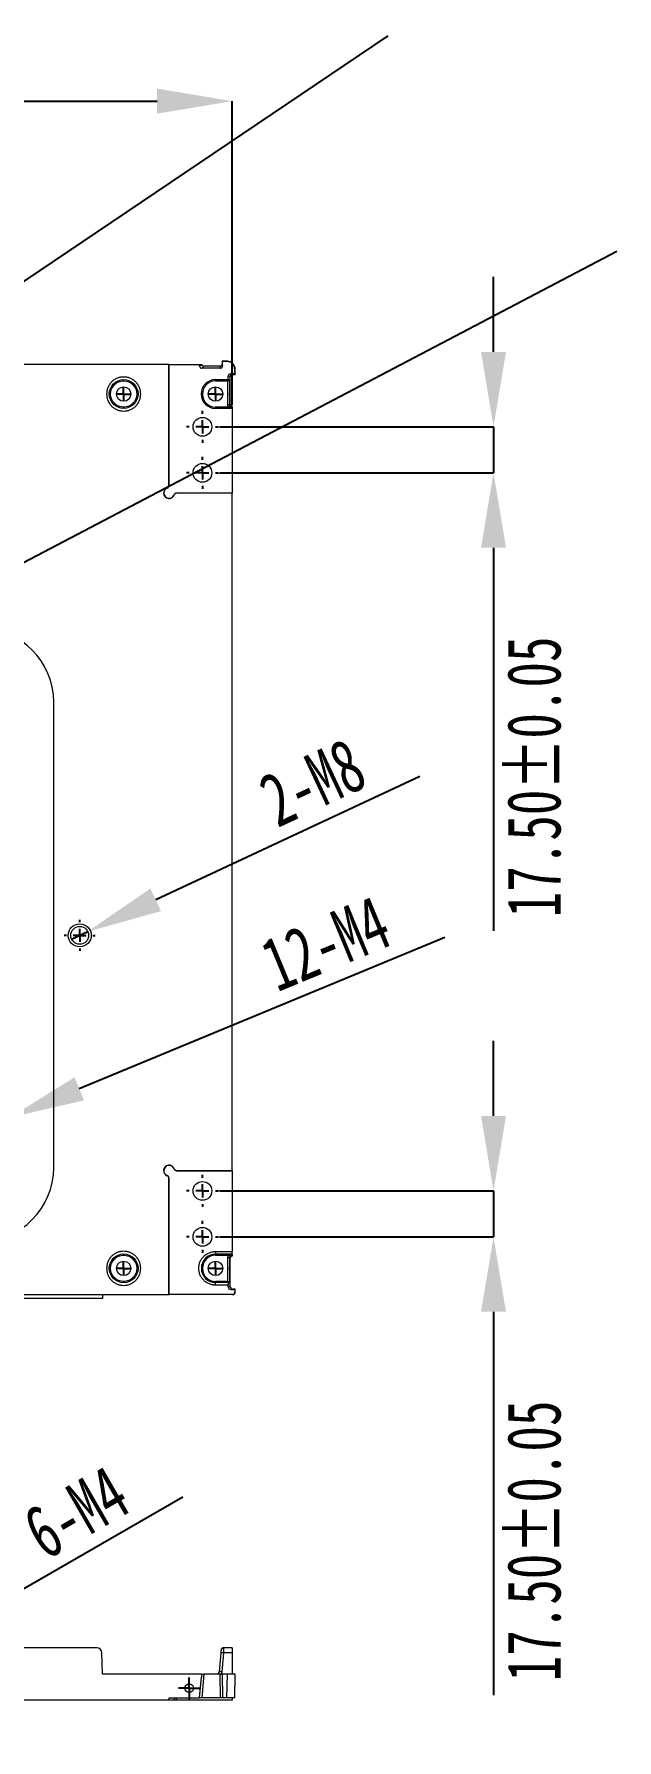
# Model space of a CAD drawing. Header units: millimetres. Extents: x 410 to 793, y 6 to 277.
# Drawn here: x 540.8 to 572.5, y 96.5 to 189.3 of the extents above; entities that cross this region are included whole.
import ezdxf

# ---------------------------------------------------------------- set-up
doc = ezdxf.new("R2010")
doc.units = ezdxf.units.MM
doc.header["$PDSIZE"] = -1
doc.layers.add('图框', color=7, linetype='Continuous')
doc.styles.add('SLDTEXTSTYLE4', font='TXT', dxfattribs={"width": 0.7})
doc.dimstyles.new('SLDDIMSTYLE0', dxfattribs={"dimtxt": 2.916667, "dimasz": 4.08, "dimexe": 0, "dimexo": 0.0625, "dimgap": 0.729167, "dimtad": 2, "dimdec": 1, "dimlfac": 7, "dimrnd": 1e-09, "dimzin": 12, "dimdsep": 46, "dimtxsty": 'SLDTEXTSTYLE4', "dimsah": 1, "dimcen": 0.09, "dimadec": 0, "dimazin": 3, "dimtfac": 1, "dimtdec": 1, "dimtofl": 0, "dimtmove": 0, "dimatfit": 3, "dimfxl": 1, "dimfrac": 2, "dimtolj": 1, "dimtzin": 12, "dimarcsym": 0})
doc.dimstyles.new('SLDDIMSTYLE2', dxfattribs={"dimtxt": 2.916667, "dimasz": 4.08, "dimexe": 0, "dimexo": 0.0625, "dimgap": 0.729167, "dimtad": 2, "dimdec": 1, "dimlfac": 7, "dimrnd": 1e-09, "dimzin": 12, "dimdsep": 46, "dimtxsty": 'SLDTEXTSTYLE4', "dimblk1": 'NONE', "dimsah": 1, "dimcen": 0, "dimadec": 0, "dimazin": 3, "dimtfac": 1, "dimtdec": 1, "dimtmove": 0, "dimatfit": 3, "dimldrblk": 'NONE', "dimfxl": 1, "dimfrac": 2, "dimtolj": 1, "dimtzin": 12, "dimarcsym": 0})
doc.dimstyles.new('SLDDIMSTYLE3', dxfattribs={"dimtxt": 2.916667, "dimasz": 4.08, "dimexe": 0, "dimexo": 0.0625, "dimgap": 0.729167, "dimtad": 2, "dimlfac": 7, "dimrnd": 1e-09, "dimzin": 4, "dimdsep": 46, "dimtxsty": 'SLDTEXTSTYLE4', "dimsah": 1, "dimcen": 0.09, "dimadec": 0, "dimazin": 1, "dimtol": 1, "dimtp": 0.05, "dimtm": 0.05, "dimtfac": 1, "dimtmove": 0, "dimatfit": 0, "dimfxl": 1, "dimfrac": 2, "dimtolj": 1, "dimarcsym": 0})
doc.dimstyles.new('SLDDIMSTYLE5', dxfattribs={"dimtxt": 0.18, "dimasz": 4.08, "dimexe": 0, "dimexo": 0.0625, "dimgap": 0, "dimtad": 0, "dimtih": 1, "dimtoh": 1, "dimdec": 0, "dimrnd": 1e-09, "dimzin": 0, "dimdsep": 46, "dimtxsty": 'Standard', "dimsah": 1, "dimcen": 0.09, "dimadec": 0, "dimazin": 0, "dimtfac": 4.08, "dimtdec": 0, "dimtofl": 0, "dimtmove": 0, "dimatfit": 3, "dimfxl": 1, "dimfrac": 2, "dimtolj": 1, "dimtzin": 0, "dimarcsym": 0})

# ---------------------------------------------------------------- blocks, each defined once
blk = doc.blocks.new('_D')
at = {"layer": 'Defpoints', "color": 0, "transparency": 16777216}
for p in [(551.577, 185.683), (480.777, 169.077), (551.577, 169.077)]:
    blk.add_point(p, dxfattribs=at)
at = {"layer": '图框', "color": 0, "lineweight": -2, "transparency": 16777216}
for p, q in [((480.777, 169.139), (480.777, 185.683)), ((484.857, 185.683), (547.497, 185.683)), ((551.577, 169.139), (551.577, 185.683))]:
    blk.add_line(p, q, dxfattribs=at)
at = {"layer": '图框', "color": 0, "transparency": 16777216}
for points in [[(484.857, 186.363), (484.857, 185.003), (480.777, 185.683)], [(547.497, 186.363), (547.497, 185.003), (551.577, 185.683)]]:
    blk.add_solid(points, dxfattribs=at)
at = {"layer": '图框', "color": 0, "transparency": 16777216, "insert": (515.883, 189.329), "char_height": 2.9167, "attachment_point": 2, "style": 'SLDTEXTSTYLE4'}
blk.add_mtext('\\A1;495.6', dxfattribs=at)
blk = doc.blocks.new('_D_5')
at = {"layer": 'Defpoints', "color": 0, "transparency": 16777216}
for p in [(543.725, 140.499), (542.845, 140.088)]:
    blk.add_point(p, dxfattribs=at)
at = {"layer": '图框', "color": 0, "lineweight": -2, "transparency": 16777216}
for p, q in [((561.796, 148.942), (547.422, 142.226)), ((542.845, 140.088), (543.725, 140.499))]:
    blk.add_line(p, q, dxfattribs=at)
at = {"layer": '图框', "color": 0, "transparency": 16777216}
blk.add_solid([(547.134, 142.842), (547.71, 141.61), (543.725, 140.499)], dxfattribs=at)
at = {"layer": '图框', "color": 0, "transparency": 16777216, "insert": (552.81, 148.767), "char_height": 2.9167, "attachment_point": 1, "rotation": 25.04259, "style": 'SLDTEXTSTYLE4'}
blk.add_mtext('\\A1;2-M8', dxfattribs=at)
blk = doc.blocks.new('_NONE')
blk = doc.blocks.new('_D_6')
at = {"layer": 'Defpoints', "color": 0, "transparency": 16777216}
for p in [(539.059, 130.203), (539.495, 130.383)]:
    blk.add_point(p, dxfattribs=at)
at = {"layer": '图框', "color": 0, "lineweight": -2, "transparency": 16777216}
for p, q in [((563.145, 140.173), (543.264, 131.944)), ((539.059, 130.203), (539.495, 130.383))]:
    blk.add_line(p, q, dxfattribs=at)
at = {"layer": '图框', "color": 0, "transparency": 16777216}
blk.add_solid([(543.004, 132.572), (543.524, 131.315), (539.495, 130.383)], dxfattribs=at)
at = {"layer": '图框', "color": 0, "transparency": 16777216, "insert": (552.903, 139.879), "char_height": 2.9167, "attachment_point": 1, "rotation": 22.48532, "style": 'SLDTEXTSTYLE4'}
blk.add_mtext('\\A1;12-M4', dxfattribs=at)
blk = doc.blocks.new('_D_10')
at = {"layer": 'Defpoints', "color": 0, "transparency": 16777216}
for p in [(550.831, 167.961), (565.802, 167.961), (550.831, 165.461)]:
    blk.add_point(p, dxfattribs=at)
at = {"layer": '图框', "color": 0, "lineweight": -2, "transparency": 16777216}
for p, q in [((565.802, 172.041), (565.802, 176.121)), ((550.893, 167.961), (565.802, 167.961)), ((565.802, 167.961), (565.802, 165.461)), ((550.893, 165.461), (565.802, 165.461)), ((565.802, 161.381), (565.802, 140.53))]:
    blk.add_line(p, q, dxfattribs=at)
at = {"layer": '图框', "color": 0, "transparency": 16777216}
for points in [[(565.122, 172.041), (566.482, 172.041), (565.802, 167.961)], [(565.122, 161.381), (566.482, 161.381), (565.802, 165.461)]]:
    blk.add_solid(points, dxfattribs=at)
at = {"layer": '图框', "color": 0, "transparency": 16777216, "insert": (566.531, 148.915), "char_height": 2.91667, "attachment_point": 2, "rotation": 90, "style": 'SLDTEXTSTYLE4'}
blk.add_mtext('\\A1;17.50±0.05', dxfattribs=at)
blk = doc.blocks.new('_D_11')
at = {"layer": 'Defpoints', "color": 0, "transparency": 16777216}
for p in [(550.831, 126.389), (565.802, 126.389), (550.831, 123.889)]:
    blk.add_point(p, dxfattribs=at)
at = {"layer": '图框', "color": 0, "lineweight": -2, "transparency": 16777216}
for p, q in [((565.802, 130.469), (565.802, 134.549)), ((550.893, 126.389), (565.802, 126.389)), ((565.802, 126.389), (565.802, 123.889)), ((550.893, 123.889), (565.802, 123.889)), ((565.802, 119.809), (565.802, 98.958))]:
    blk.add_line(p, q, dxfattribs=at)
at = {"layer": '图框', "color": 0, "transparency": 16777216}
for points in [[(565.122, 130.469), (566.482, 130.469), (565.802, 126.389)], [(565.122, 119.809), (566.482, 119.809), (565.802, 123.889)]]:
    blk.add_solid(points, dxfattribs=at)
at = {"layer": '图框', "color": 0, "transparency": 16777216, "insert": (566.531, 107.344), "char_height": 2.91667, "attachment_point": 2, "rotation": 90, "style": 'SLDTEXTSTYLE4'}
blk.add_mtext('\\A1;17.50±0.05', dxfattribs=at)
blk = doc.blocks.new('SW_CENTERMARKSYMBOL_10')
at = {"layer": '图框', "color": 0}
for p, q in [((-0.714, 0), (-0.843, 0)), ((0, 0), (-0.357, 0)), ((0, 0.714), (0, 0.843)), ((0, 0), (0, 0.357)), ((0, 0), (0, -0.357)), ((0, 0), (0.357, 0)), ((0.714, 0), (0.843, 0)), ((0, -0.714), (0, -0.843))]:
    blk.add_line(p, q, dxfattribs=at)
blk = doc.blocks.new('SW_CENTERMARKSYMBOL_19')
at = {"layer": '图框', "color": 0}
for p, q in [((-0.714, 0), (-0.868, 0)), ((0, 0), (-0.357, 0)), ((0, 0.714), (0, 0.868)), ((0, 0), (0, 0.357)), ((0, 0), (0, -0.357)), ((0, 0), (0.357, 0)), ((0.714, 0), (0.868, 0)), ((0, -0.714), (0, -0.868))]:
    blk.add_line(p, q, dxfattribs=at)
blk = doc.blocks.new('SW_CENTERMARKSYMBOL_20')
at = {"layer": '图框', "color": 0}
for p, q in [((-0.714, 0), (-0.75, 0)), ((0, 0), (-0.357, 0)), ((0, 0.714), (0, 0.75)), ((0, 0), (0, 0.357)), ((0, 0), (0, -0.357)), ((0, 0), (0.357, 0)), ((0.714, 0), (0.75, 0)), ((0, -0.714), (0, -0.75))]:
    blk.add_line(p, q, dxfattribs=at)
blk = doc.blocks.new('SW_CENTERMARKSYMBOL_21')
at = {"layer": '图框', "color": 0}
for p, q in [((-0.714, 0), (-0.868, 0)), ((0, 0), (-0.357, 0)), ((0, 0.714), (0, 0.868)), ((0, 0), (0, 0.357)), ((0, 0), (0, -0.357)), ((0, 0), (0.357, 0)), ((0.714, 0), (0.868, 0)), ((0, -0.714), (0, -0.868))]:
    blk.add_line(p, q, dxfattribs=at)
blk = doc.blocks.new('SW_CENTERMARKSYMBOL_22')
at = {"layer": '图框', "color": 0}
for p, q in [((-0.714, 0), (-0.868, 0)), ((0, 0), (-0.357, 0)), ((0, 0.714), (0, 0.868)), ((0, 0), (0, 0.357)), ((0, 0), (0, -0.357)), ((0, 0), (0.357, 0)), ((0.714, 0), (0.868, 0)), ((0, -0.714), (0, -0.868))]:
    blk.add_line(p, q, dxfattribs=at)
blk = doc.blocks.new('SW_CENTERMARKSYMBOL_23')
at = {"layer": '图框', "color": 0}
for p, q in [((-0.714, 0), (-0.868, 0)), ((0, 0), (-0.357, 0)), ((0, 0.714), (0, 0.868)), ((0, 0), (0, 0.357)), ((0, 0), (0, -0.357)), ((0, 0), (0.357, 0)), ((0.714, 0), (0.868, 0)), ((0, -0.714), (0, -0.868))]:
    blk.add_line(p, q, dxfattribs=at)
blk = doc.blocks.new('SW_CENTERMARKSYMBOL_24')
at = {"layer": '图框', "color": 0}
for p, q in [((-0.714, 0), (-0.75, 0)), ((0, 0), (-0.357, 0)), ((0, 0.714), (0, 0.75)), ((0, 0), (0, 0.357)), ((0, 0), (0, -0.357)), ((0, 0), (0.357, 0)), ((0.714, 0), (0.75, 0)), ((0, -0.714), (0, -0.75))]:
    blk.add_line(p, q, dxfattribs=at)
blk = doc.blocks.new('SW_CENTERMARKSYMBOL_29')
at = {"layer": '图框', "color": 0}
for p, q in [((-0.714, 0), (-0.75, 0)), ((0, 0), (-0.357, 0)), ((0, 0.714), (0, 0.75)), ((0, 0), (0, 0.357)), ((0, 0), (0, -0.357)), ((0, 0), (0.357, 0)), ((0.714, 0), (0.75, 0)), ((0, -0.714), (0, -0.75))]:
    blk.add_line(p, q, dxfattribs=at)
blk = doc.blocks.new('SW_CENTERMARKSYMBOL_30')
at = {"layer": '图框', "color": 0}
for p, q in [((-0.714, 0), (-0.75, 0)), ((0, 0), (-0.357, 0)), ((0, 0.714), (0, 0.75)), ((0, 0), (0, 0.357)), ((0, 0), (0, -0.357)), ((0, 0), (0.357, 0)), ((0.714, 0), (0.75, 0)), ((0, -0.714), (0, -0.75))]:
    blk.add_line(p, q, dxfattribs=at)
blk = doc.blocks.new('_D_16')
at = {"layer": 'Defpoints', "color": 0, "transparency": 16777216}
for p in [(533.373, 100.773), (533.782, 101.009)]:
    blk.add_point(p, dxfattribs=at)
at = {"layer": '图框', "color": 0, "lineweight": -2, "transparency": 16777216}
for p, q in [((548.891, 109.732), (537.315, 103.049)), ((533.373, 100.773), (533.782, 101.009))]:
    blk.add_line(p, q, dxfattribs=at)
at = {"layer": '图框', "color": 0, "transparency": 16777216}
blk.add_solid([(536.975, 103.638), (537.655, 102.46), (533.782, 101.009)], dxfattribs=at)
at = {"layer": '图框', "color": 0, "transparency": 16777216, "insert": (539.954, 108.782), "char_height": 2.9167, "attachment_point": 1, "rotation": 30, "style": 'SLDTEXTSTYLE4'}
blk.add_mtext('\\A1;6-M4', dxfattribs=at)
blk = doc.blocks.new('SW_CENTERMARKSYMBOL_57')
at = {"layer": '图框', "color": 0}
for p, q in [((-0.357, 0), (-0.593, 0)), ((0, 0), (-0.357, 0)), ((0, 0.357), (0, 0.593)), ((0, 0), (0, 0.357)), ((0, 0), (0, -0.357)), ((0, 0), (0.357, 0)), ((0.357, 0), (0.593, 0)), ((0, -0.357), (0, -0.593))]:
    blk.add_line(p, q, dxfattribs=at)

msp = doc.modelspace()

# ---------------------------------------------------------------- linework, layer by layer
at = {"color": 7, "linetype": 'Continuous', "lineweight": 15}
for p, q in [((548.1357, 171.3605), (531.475, 171.3605)), ((548.1357, 164.7729), (548.1357, 171.3605)), ((548.1357, 171.3605), (548.1482, 171.3605)), ((548.1482, 164.7642), (548.1482, 171.3605)), ((548.1482, 171.3605), (549.8088, 171.3605)), ((549.8088, 171.2628), (549.8088, 171.3605)), ((549.8088, 171.2628), (549.9065, 171.3605)), ((549.8088, 171.3605), (549.9065, 171.3605)), ((549.9065, 171.3605), (549.9222, 171.3605)), ((550.0351, 171.2614), (549.9226, 171.1489)), ((550.9423, 171.1489), (549.9226, 171.1489)), ((550.9198, 171.2614), (550.0351, 171.2614)), ((550.9423, 171.1489), (550.9198, 171.2614)), ((551.034, 171.5319), (551.0564, 171.5095)), ((551.3197, 171.5319), (551.034, 171.5319)), ((551.034, 171.5319), (551.034, 171.3759)), ((551.034, 171.3759), (551.0564, 171.2635)), ((551.0564, 171.2635), (551.0564, 171.5095)), ((551.2973, 171.5095), (551.0564, 171.5095)), ((551.2973, 171.5095), (551.3197, 171.5319)), ((551.7258, 170.8401), (551.4798, 170.8401)), ((551.4798, 170.8401), (551.5922, 170.8176)), ((551.5922, 170.8176), (551.7482, 170.8176)), ((551.7258, 171.081), (551.7482, 171.1034)), ((551.7258, 170.8401), (551.7258, 171.081)), ((551.7258, 170.8401), (551.7482, 170.8176)), ((551.7482, 170.8176), (551.7482, 171.1034)), ((550.6768, 170.5292), (551.3652, 170.5292)), ((550.6768, 170.5292), (550.6768, 170.4605)), ((550.6768, 170.4605), (551.3292, 170.4605)), ((551.3292, 170.4605), (551.3292, 169.1549)), ((551.3652, 170.5292), (551.3652, 170.726)), ((551.4777, 170.7035), (551.3652, 170.726)), ((551.3652, 170.5292), (551.4431, 170.4514)), ((551.4431, 170.4514), (551.4431, 169.1549)), ((551.4777, 169.1895), (551.4777, 170.7035)), ((551.3651, 169.0319), (550.6768, 169.0319)), ((550.6768, 169.0319), (550.6768, 168.9632)), ((551.5768, 168.9632), (550.6768, 168.9632)), ((551.4431, 169.1549), (551.3292, 169.1549)), ((551.4431, 169.1549), (551.4777, 169.1895)), ((551.5768, 169.0609), (551.5569, 169.0411)), ((551.5768, 169.0766), (551.5768, 169.0609)), ((551.5768, 169.0609), (551.5768, 168.9632)), ((551.5768, 168.9632), (551.5768, 164.3605)), ((548.1357, 164.7729), (548.1482, 164.7642)), ((548.5607, 164.348), (548.5519, 164.3605)), ((551.5768, 164.3605), (548.5519, 164.3605)), ((551.5768, 164.348), (548.5607, 164.348)), ((551.5768, 164.3605), (551.5768, 164.348)), ((551.5768, 127.5016), (551.5768, 164.348)), ((541.8741, 127.6561), (541.8741, 152.9854)), ((548.5607, 127.5016), (548.5519, 127.4891)), ((548.5519, 127.4891), (551.5768, 127.4891)), ((548.5607, 127.5016), (551.5768, 127.5016)), ((551.5768, 127.5016), (551.5768, 127.4891)), ((551.5768, 127.4891), (551.5768, 123.0887)), ((548.1357, 127.0766), (548.1482, 127.0854)), ((548.1357, 120.7462), (548.1357, 127.0766)), ((548.1482, 120.7462), (548.1482, 127.0854)), ((550.6768, 123.0887), (551.5768, 123.0887)), ((550.6768, 123.0887), (550.6768, 122.9464)), ((551.5768, 122.9464), (550.6768, 122.9464)), ((550.6768, 122.9464), (550.6768, 122.8891)), ((550.6768, 122.8891), (551.3651, 122.8891)), ((551.3292, 122.7661), (551.3292, 121.4605)), ((551.3292, 122.7661), (551.4431, 122.7661)), ((551.4431, 122.7661), (551.4431, 121.4696)), ((551.4777, 122.7315), (551.4431, 122.7661)), ((551.4777, 121.1889), (551.4777, 122.7315)), ((551.5569, 122.88), (551.5768, 122.8601)), ((551.5768, 122.9464), (551.5768, 123.0887)), ((551.5768, 122.9464), (551.5768, 122.8601)), ((551.5768, 122.8601), (551.5768, 122.8444)), ((484.2179, 120.7462), (548.1357, 120.7462)), ((544.5338, 120.7462), (544.5338, 120.5319)), ((548.1357, 120.7462), (548.1482, 120.7462)), ((551.5829, 120.7462), (548.1482, 120.7462)), ((550.6768, 121.4605), (550.6768, 121.4032)), ((551.3292, 121.4605), (550.6768, 121.4605)), ((551.3766, 121.4032), (550.6768, 121.4032)), ((550.6768, 121.2609), (550.6768, 121.4032)), ((551.3652, 121.2609), (550.6768, 121.2609)), ((551.3652, 121.1664), (551.3652, 121.2609)), ((551.3652, 121.1664), (551.4777, 121.1889)), ((551.4431, 121.4696), (551.3766, 121.4032)), ((551.6209, 121.0462), (551.5084, 121.0238)), ((551.5084, 121.0238), (551.7258, 121.0238)), ((551.6054, 120.7462), (551.5829, 120.7462)), ((551.7482, 121.0462), (551.6209, 121.0462)), ((551.7482, 121.0462), (551.7258, 121.0238)), ((551.7258, 121.0238), (551.7258, 120.8891)), ((551.7482, 120.8891), (551.7258, 120.8891)), ((551.7482, 120.8891), (551.7482, 121.0462)), ((544.5338, 120.5319), (487.8198, 120.5319)), ((544.208, 101.5282), (526.5636, 101.5282)), ((544.5338, 100.0996), (544.4935, 101.2524)), ((550.964, 101.2599), (550.8739, 100.23)), ((551.1064, 101.2524), (551.0162, 100.2225)), ((551.5768, 101.2524), (551.1064, 101.2524)), ((551.1184, 101.5282), (551.118, 101.5179)), ((551.5768, 101.5282), (551.1184, 101.5282)), ((551.5768, 101.5282), (551.5768, 101.2524)), ((551.5768, 101.2524), (551.5768, 100.0996)), ((549.9222, 100.0996), (544.5338, 100.0996)), ((549.8088, 98.8139), (549.9065, 99.9311)), ((549.9222, 100.0996), (550.0351, 100.0996)), ((550.0351, 100.0996), (549.9226, 98.8139)), ((550.9198, 100.0996), (550.0351, 100.0996)), ((550.9423, 98.8139), (550.9198, 100.0996)), ((550.9198, 100.0996), (551.034, 100.0996)), ((551.3197, 100.0996), (551.034, 100.0996)), ((551.034, 100.0996), (551.0564, 98.8139)), ((551.2973, 98.8139), (551.3197, 100.0996)), ((551.7482, 100.0996), (551.3197, 100.0996)), ((551.7258, 98.8139), (551.7482, 100.0996)), ((548.1357, 98.671), (531.475, 98.671)), ((548.1357, 98.671), (548.1482, 98.8139)), ((548.4274, 98.671), (548.1357, 98.671)), ((548.1482, 98.8139), (549.8088, 98.8139)), ((548.5607, 98.671), (548.5519, 98.8139)), ((551.5768, 98.671), (548.5607, 98.671)), ((549.9226, 98.8139), (549.8088, 98.8139)), ((550.9423, 98.8139), (549.9226, 98.8139)), ((551.0564, 98.8139), (550.9423, 98.8139)), ((551.2973, 98.8139), (551.0564, 98.8139)), ((551.7258, 98.8139), (551.2973, 98.8139)), ((551.5768, 98.8139), (551.5768, 98.671))]:
    msp.add_line(p, q, dxfattribs=at)
for centre, radius in [((545.6768, 169.7462), 0.7841), ((545.6768, 169.7462), 0.7143), ((545.6768, 169.7462), 0.3929), ((550.6768, 169.7462), 0.3929), ((549.9625, 167.9605), 0.5113), ((549.9625, 165.4605), 0.5113), ((543.2854, 140.2934), 0.6286), ((543.2854, 140.2934), 0.4857), ((549.9625, 126.3891), 0.5113), ((549.9625, 123.8891), 0.5113), ((545.6768, 122.1748), 0.7841), ((545.6768, 122.1748), 0.7143), ((545.6768, 122.1748), 0.3929), ((550.6768, 122.1748), 0.3929), ((549.2482, 99.3282), 0.2357)]:
    msp.add_circle(centre, radius, dxfattribs=at)
for centre, radius, start, end in [((550.6768, 169.7462), 0.783, 90, 270), ((550.6768, 169.7462), 0.7143, 90, 270), ((548.1482, 164.3605), 0.2982, 110.574498, 339.425502), ((548.1482, 164.3605), 0.2857, 109.419774, 340.580226), ((537.8741, 152.9854), 4, 0, 90), ((537.8741, 127.6561), 4, 270, 0), ((548.1482, 127.4891), 0.2982, 20.574498, 249.425502), ((548.1482, 127.4891), 0.2857, 19.419774, 250.580226), ((550.6768, 122.1748), 0.7716, 90, 270), ((550.6768, 122.1748), 0.7143, 90, 270), ((544.208, 101.2424), 0.2857, 2, 90), ((550.9815, 100.2326), 1.0274, 83.020327, 90.974211), ((551.1184, 101.3853), 0.1429, 137.159157, 175), ((551.1184, 101.3853), 0.1429, 90, 118.92144), ((550.8914, 99.2027), 1.0274, 83.02038, 90.974078)]:
    msp.add_arc(centre, radius, start, end, dxfattribs=at)
for centre, major_axis, ratio, start_param, end_param in [((549.9235, 171.2636), (-0.0814, -0.0814), 0.9924325, 5.5015852, 7.0647854), ((550.036, 171.3761), (-0.0814, -0.0814), 0.9924325, 5.6304754, 7.0647854), ((550.9197, 171.3761), (-0.0224, 0.1125), 0.9960441, 2.9454252, 4.5147005), ((550.9421, 171.2636), (-0.0224, 0.1125), 0.9960441, 2.9454252, 4.5147005), ((551.2972, 171.0809), (-0.3031, -0.3031), 0.9996955, 2.3563468, 3.9268385), ((551.3196, 171.1033), (-0.3031, -0.3031), 0.9996955, 2.3563468, 3.9268385), ((551.4799, 170.7258), (0.1125, -0.0224), 0.9960441, 1.7684848, 3.3377601), ((551.5924, 170.7033), (0.1125, -0.0224), 0.9960441, 1.7684848, 3.3377601), ((551.3292, 170.4505), (0.1143, 0), 0.0874887, 0.0872665, 1.5707963), ((551.5924, 169.1904), (0.0814, 0.0814), 0.9924325, 2.3599926, 3.7943026), ((551.5924, 122.7306), (-0.0814, 0.0814), 0.9924325, 5.6304754, 7.0647854), ((551.3292, 121.4705), (0.1143, 0), 0.0874887, 4.712389, 6.1959188), ((551.3777, 121.2609), (0, 0.1429), 0.0874887, 0.0872665, 1.5707963), ((551.5086, 121.1666), (-0.1407, -0.0281), 0.9960441, 6.0870179, 7.6562931), ((551.6211, 121.1891), (-0.1407, -0.0281), 0.9960441, 6.0870179, 7.6562931), ((551.5829, 120.8891), (-0.1429, 0), 0.9998477, 1.5707963, 3.1415927), ((551.6054, 120.8891), (-0.1429, 0), 0.9998477, 1.5707963, 3.1415927), ((550.0204, 99.9212), (-0.1147, -1.3112), 0.0868266, 4.5834988, 4.712389)]:
    msp.add_ellipse(centre, major_axis=major_axis, ratio=ratio, start_param=start_param, end_param=end_param, dxfattribs=at)
for points, knots in [([(545.6768, 168.8198), (545.6203, 168.8198), (545.5039, 168.8305), (545.3313, 168.8801), (545.1652, 168.9661), (545.0171, 169.0865), (544.8967, 169.2346), (544.8107, 169.4007), (544.7611, 169.5733), (544.7452, 169.7462), (544.7611, 169.9191), (544.8107, 170.0918), (544.8967, 170.2578), (545.0171, 170.406), (545.1652, 170.5263), (545.3313, 170.6123), (545.5039, 170.662), (545.6768, 170.6778), (545.8497, 170.662), (546.0224, 170.6123), (546.1884, 170.5263), (546.3366, 170.406), (546.4569, 170.2578), (546.5429, 170.0918), (546.5926, 169.9191), (546.6084, 169.7462), (546.5926, 169.5733), (546.5429, 169.4007), (546.4569, 169.2346), (546.3366, 169.0865), (546.1884, 168.9661), (546.0224, 168.8801), (545.8497, 168.8305), (545.7333, 168.8198), (545.6768, 168.8198)], [0, 0, 0, 0, 0.029129, 0.0600028, 0.0921602, 0.125, 0.1578398, 0.1899972, 0.220871, 0.25, 0.279129, 0.3100028, 0.3421602, 0.375, 0.4078398, 0.4399972, 0.470871, 0.5, 0.529129, 0.5600028, 0.5921602, 0.625, 0.6578398, 0.6899972, 0.720871, 0.75, 0.779129, 0.8100028, 0.8421602, 0.875, 0.9078398, 0.9399972, 0.970871, 1, 1, 1, 1]), ([(551.3292, 169.1549), (551.3293, 169.1504), (551.3295, 169.1372), (551.3326, 169.1111), (551.3422, 169.0732), (551.3568, 169.0469), (551.3651, 169.0319)], [0, 0, 0, 0, 0.1035528, 0.3070008, 0.606446, 1, 1, 1, 1]), ([(551.5569, 169.0411), (551.5496, 169.0404), (551.5362, 169.0393), (551.5151, 169.0376), (551.494, 169.0361), (551.4702, 169.0347), (551.4451, 169.0335), (551.4184, 169.0326), (551.3917, 169.032), (551.3739, 169.032), (551.3651, 169.0319)], [0, 0, 0, 0, 0.1379566, 0.2504912, 0.3807948, 0.5003696, 0.635333, 0.7620391, 0.8827316, 1, 1, 1, 1]), ([(548.0434, 164.6397), (548.0706, 164.6499), (548.094, 164.6682), (548.1267, 164.7154), (548.1357, 164.7439), (548.1357, 164.7729)], [0, 0, 0, 0, 0.5, 0.5, 1, 1, 1, 1]), ([(548.0532, 164.63), (548.081, 164.6398), (548.1051, 164.658), (548.1389, 164.7057), (548.1482, 164.7347), (548.1482, 164.7642)], [0, 0, 0, 0, 0.5, 0.5, 1, 1, 1, 1]), ([(548.5519, 164.3605), (548.5224, 164.3605), (548.4937, 164.3513), (548.4459, 164.3176), (548.4275, 164.2933), (548.4177, 164.2655)], [0, 0, 0, 0, 0.5, 0.5, 1, 1, 1, 1]), ([(548.5607, 164.348), (548.5317, 164.348), (548.5033, 164.3391), (548.4561, 164.3064), (548.4376, 164.2828), (548.4274, 164.2557)], [0, 0, 0, 0, 0.5, 0.5, 1, 1, 1, 1]), ([(548.1357, 127.0766), (548.1357, 127.1056), (548.1268, 127.134), (548.0942, 127.1812), (548.0706, 127.1997), (548.0434, 127.2099)], [0, 0, 0, 0, 0.5, 0.5, 1, 1, 1, 1]), ([(548.1482, 127.0854), (548.1482, 127.1149), (548.139, 127.1437), (548.1053, 127.1914), (548.081, 127.2098), (548.0532, 127.2196)], [0, 0, 0, 0, 0.5, 0.5, 1, 1, 1, 1]), ([(548.4177, 127.5841), (548.4275, 127.5563), (548.4457, 127.5322), (548.4934, 127.4984), (548.5224, 127.4891), (548.5519, 127.4891)], [0, 0, 0, 0, 0.5, 0.5, 1, 1, 1, 1]), ([(548.4274, 127.5939), (548.4376, 127.5667), (548.4559, 127.5433), (548.5031, 127.5106), (548.5317, 127.5016), (548.5607, 127.5016)], [0, 0, 0, 0, 0.5, 0.5, 1, 1, 1, 1]), ([(545.6768, 121.2484), (545.6203, 121.2484), (545.5039, 121.259), (545.3313, 121.3087), (545.1652, 121.3947), (545.0171, 121.515), (544.8967, 121.6632), (544.8107, 121.8292), (544.7611, 122.0019), (544.7452, 122.1748), (544.7611, 122.3477), (544.8107, 122.5204), (544.8967, 122.6864), (545.0171, 122.8345), (545.1652, 122.9549), (545.3313, 123.0409), (545.5039, 123.0905), (545.6768, 123.1064), (545.8497, 123.0905), (546.0224, 123.0409), (546.1884, 122.9549), (546.3366, 122.8345), (546.4569, 122.6864), (546.5429, 122.5204), (546.5926, 122.3477), (546.6084, 122.1748), (546.5926, 122.0019), (546.5429, 121.8292), (546.4569, 121.6632), (546.3366, 121.515), (546.1884, 121.3947), (546.0224, 121.3087), (545.8497, 121.259), (545.7333, 121.2484), (545.6768, 121.2484)], [0, 0, 0, 0, 0.02912901, 0.06000283, 0.0921602, 0.125, 0.1578398, 0.18999717, 0.22087099, 0.25, 0.27912901, 0.31000283, 0.3421602, 0.375, 0.4078398, 0.43999717, 0.47087099, 0.5, 0.52912901, 0.56000283, 0.5921602, 0.625, 0.6578398, 0.68999717, 0.72087099, 0.75, 0.77912901, 0.81000283, 0.8421602, 0.875, 0.9078398, 0.93999717, 0.97087099, 1, 1, 1, 1]), ([(550.6768, 121.2609), (550.6657, 121.261), (550.6434, 121.2612), (550.61, 121.2631), (550.5767, 121.2661), (550.5435, 121.2704), (550.4924, 121.2789), (550.4239, 121.295), (550.3387, 121.3241), (550.2557, 121.3619), (550.1482, 121.4247), (550.0259, 121.5239), (549.9072, 121.6701), (549.8224, 121.8339), (549.7734, 122.0042), (549.7578, 122.1748), (549.7734, 122.3454), (549.8224, 122.5157), (549.9072, 122.6795), (550.0259, 122.8256), (550.1482, 122.9249), (550.2557, 122.9877), (550.3387, 123.0255), (550.4239, 123.0545), (550.4996, 123.0724), (550.5655, 123.0825), (550.6211, 123.0877), (550.6582, 123.0884), (550.6768, 123.0887)], [0, 0, 0, 0, 0.0116733, 0.0233252, 0.0349715, 0.0466276, 0.0583094, 0.0891924, 0.1201015, 0.1522722, 0.1844691, 0.2501183, 0.3157676, 0.3800526, 0.4417717, 0.5000028, 0.5582339, 0.6199531, 0.6842381, 0.7498873, 0.8155366, 0.8477073, 0.8799042, 0.9107872, 0.9416963, 0.9611371, 0.9805475, 1, 1, 1, 1]), ([(551.3651, 122.8891), (551.362, 122.8838), (551.3558, 122.8737), (551.3484, 122.8583), (551.3426, 122.8438), (551.3381, 122.8301), (551.3349, 122.8176), (551.3326, 122.8062), (551.3311, 122.7961), (551.3301, 122.7874), (551.3296, 122.78), (551.3293, 122.7741), (551.3292, 122.7696), (551.3292, 122.7671), (551.3292, 122.7661)], [0, 0, 0, 0, 0.1417866, 0.27304057, 0.39381783, 0.5041351, 0.60396647, 0.69324364, 0.77186064, 0.83968243, 0.89655679, 0.9423278, 0.97684975, 1, 1, 1, 1]), ([(551.3651, 122.8891), (551.3701, 122.8891), (551.3802, 122.889), (551.3953, 122.8889), (551.4104, 122.8886), (551.4255, 122.8882), (551.4407, 122.8876), (551.4559, 122.887), (551.4737, 122.8861), (551.494, 122.8849), (551.5151, 122.8834), (551.5362, 122.8817), (551.5496, 122.8806), (551.5569, 122.88)], [0, 0, 0, 0, 0.0667109, 0.1341766, 0.2029125, 0.2734063, 0.3461103, 0.4214367, 0.4997568, 0.6189715, 0.7495721, 0.8618584, 1, 1, 1, 1]), ([(550.9761, 101.3977), (550.9761, 101.3977), (550.9761, 101.3975), (550.9759, 101.3959), (550.9757, 101.3929), (550.9751, 101.3865), (550.9741, 101.3752), (550.9726, 101.3582), (550.9709, 101.3378), (550.9687, 101.3129), (550.9663, 101.2854), (550.9647, 101.2679), (550.964, 101.2599)], [0, 0, 0, 0, 0.0516929, 0.1089684, 0.1718115, 0.2402754, 0.3899007, 0.4995319, 0.6076199, 0.7591595, 0.8897215, 1, 1, 1, 1]), ([(551.1182, 101.5225), (551.1056, 101.5225), (551.0798, 101.5224), (551.0429, 101.5075), (551.0104, 101.4825), (550.9964, 101.4585), (550.9894, 101.4467)], [0, 0, 0, 0, 0.2398098, 0.4923831, 0.7490712, 1, 1, 1, 1]), ([(551.0162, 100.2225), (551.0156, 100.2163), (551.0143, 100.2038), (551.0108, 100.1855), (551.0062, 100.1675), (551.0005, 100.1499), (550.9936, 100.1327), (550.9855, 100.1158), (550.9793, 100.105), (550.9761, 100.0996)], [0, 0, 0, 0, 0.1444081, 0.2872759, 0.4292102, 0.5708298, 0.7127574, 0.8556118, 1, 1, 1, 1]), ([(548.5607, 98.671), (548.5317, 98.671), (548.5033, 98.671), (548.4561, 98.671), (548.4376, 98.671), (548.4274, 98.671)], [0, 0, 0, 0, 0.5, 0.5, 1, 1, 1, 1])]:
    msp.add_open_spline(points, degree=3, knots=knots, dxfattribs=at)
for points in [[(551.5569, 169.0411), (551.4944, 169.0406), (551.4426, 169.0922), (551.4431, 169.1549)], [(548.0434, 164.6397), (548.0467, 164.6365), (548.05, 164.6332), (548.0532, 164.63)], [(548.4177, 164.2655), (548.421, 164.2623), (548.4242, 164.259), (548.4274, 164.2557)], [(548.0532, 127.2196), (548.05, 127.2163), (548.0467, 127.2131), (548.0434, 127.2099)], [(548.4274, 127.5939), (548.4242, 127.5906), (548.421, 127.5873), (548.4177, 127.5841)], [(551.4431, 122.7661), (551.4426, 122.8288), (551.4944, 122.8804), (551.5569, 122.88)], [(550.8739, 100.23), (550.8676, 100.1571), (550.8047, 100.0996), (550.7316, 100.0996)], [(548.4177, 98.8139), (548.421, 98.7662), (548.4242, 98.7186), (548.4274, 98.671)]]:
    msp.add_open_spline(points, degree=3, dxfattribs=at)
at = {"color": 8, "linetype": 'Continuous', "lineweight": 15}
msp.add_open_spline([(551.118, 101.5179), (551.1179, 101.5156), (551.1175, 101.5082), (551.1153, 101.4555), (551.1121, 101.3849), (551.1091, 101.3163), (551.1073, 101.2746), (551.1064, 101.2524)], degree=3, knots=[0, 0, 0, 0, 0.1331732, 0.4263527, 0.6711549, 0.8251891, 1, 1, 1, 1], dxfattribs=at)

# ---------------------------------------------------------------- block references
at = {"layer": '图框'}
for name, p in [('SW_CENTERMARKSYMBOL_20', (545.6768, 169.7462)), ('SW_CENTERMARKSYMBOL_29', (550.6768, 169.7462)), ('SW_CENTERMARKSYMBOL_19', (549.9625, 167.9605)), ('SW_CENTERMARKSYMBOL_21', (549.9625, 165.4605)), ('SW_CENTERMARKSYMBOL_10', (543.2854, 140.2934)), ('SW_CENTERMARKSYMBOL_22', (549.9625, 126.3891)), ('SW_CENTERMARKSYMBOL_23', (549.9625, 123.8891)), ('SW_CENTERMARKSYMBOL_24', (545.6768, 122.1748)), ('SW_CENTERMARKSYMBOL_30', (550.6768, 122.1748)), ('SW_CENTERMARKSYMBOL_57', (549.2482, 99.3282))]:
    msp.add_blockref(name, p, dxfattribs=at)

# ---------------------------------------------------------------- dimensions: what is measured, and where the dimension line sits
at = {"layer": '图框', "color": 3}
dim = msp.add_linear_dim(base=(551.5768, 185.6831), p1=(480.7768, 169.0766), p2=(551.5768, 169.0766), dimstyle='SLDDIMSTYLE0', dxfattribs=at)
dim.commit()
dim.dimension.update_dxf_attribs({"geometry": '_D', "text_midpoint": (515.8831, 185.6831), "dimtype": 160})
for base, p1, p2, picture, middle in [((565.8022, 167.9605), (550.8309, 165.4605), (550.8309, 167.9605), '_D_10', (565.8022, 148.9151)), ((565.8022, 126.3891), (550.8309, 123.8891), (550.8309, 126.3891), '_D_11', (565.8022, 107.3437))]:
    dim = msp.add_linear_dim(base=base, p1=p1, p2=p2, angle=90, dimstyle='SLDDIMSTYLE3', dxfattribs=at)
    dim.commit()
    dim.dimension.update_dxf_attribs({"geometry": picture, "text_midpoint": middle, "dimtype": 160})
for p1, p2, text, picture, middle in [((542.8453, 140.0878), (543.7254, 140.499), '2-M8', '_D_5', (557.7443, 147.0488)), ((539.059, 130.2029), (539.4946, 130.3832), '12-M4', '_D_6', (558.3843, 138.2019)), ((533.3733, 100.7729), (533.7816, 101.0086), '6-M4', '_D_16', (545.0184, 107.4962))]:
    dim = msp.add_diameter_dim_2p(p1=p1, p2=p2, text=text, dimstyle='SLDDIMSTYLE2', override={"dimpost": '<>'}, dxfattribs=at)
    dim.commit()
    dim.dimension.update_dxf_attribs({"geometry": picture, "text_midpoint": middle, "dimtype": 163})

# ---------------------------------------------------------------- leaders
at = {"layer": '图框'}
for points in [[(526.2065, 166.4202), (560.0636, 189.2372)], [(528.1721, 154.2707), (572.5154, 177.5165)]]:
    msp.add_leader(points, dimstyle='SLDDIMSTYLE5', dxfattribs=at)

doc.saveas('drawing.dxf')
